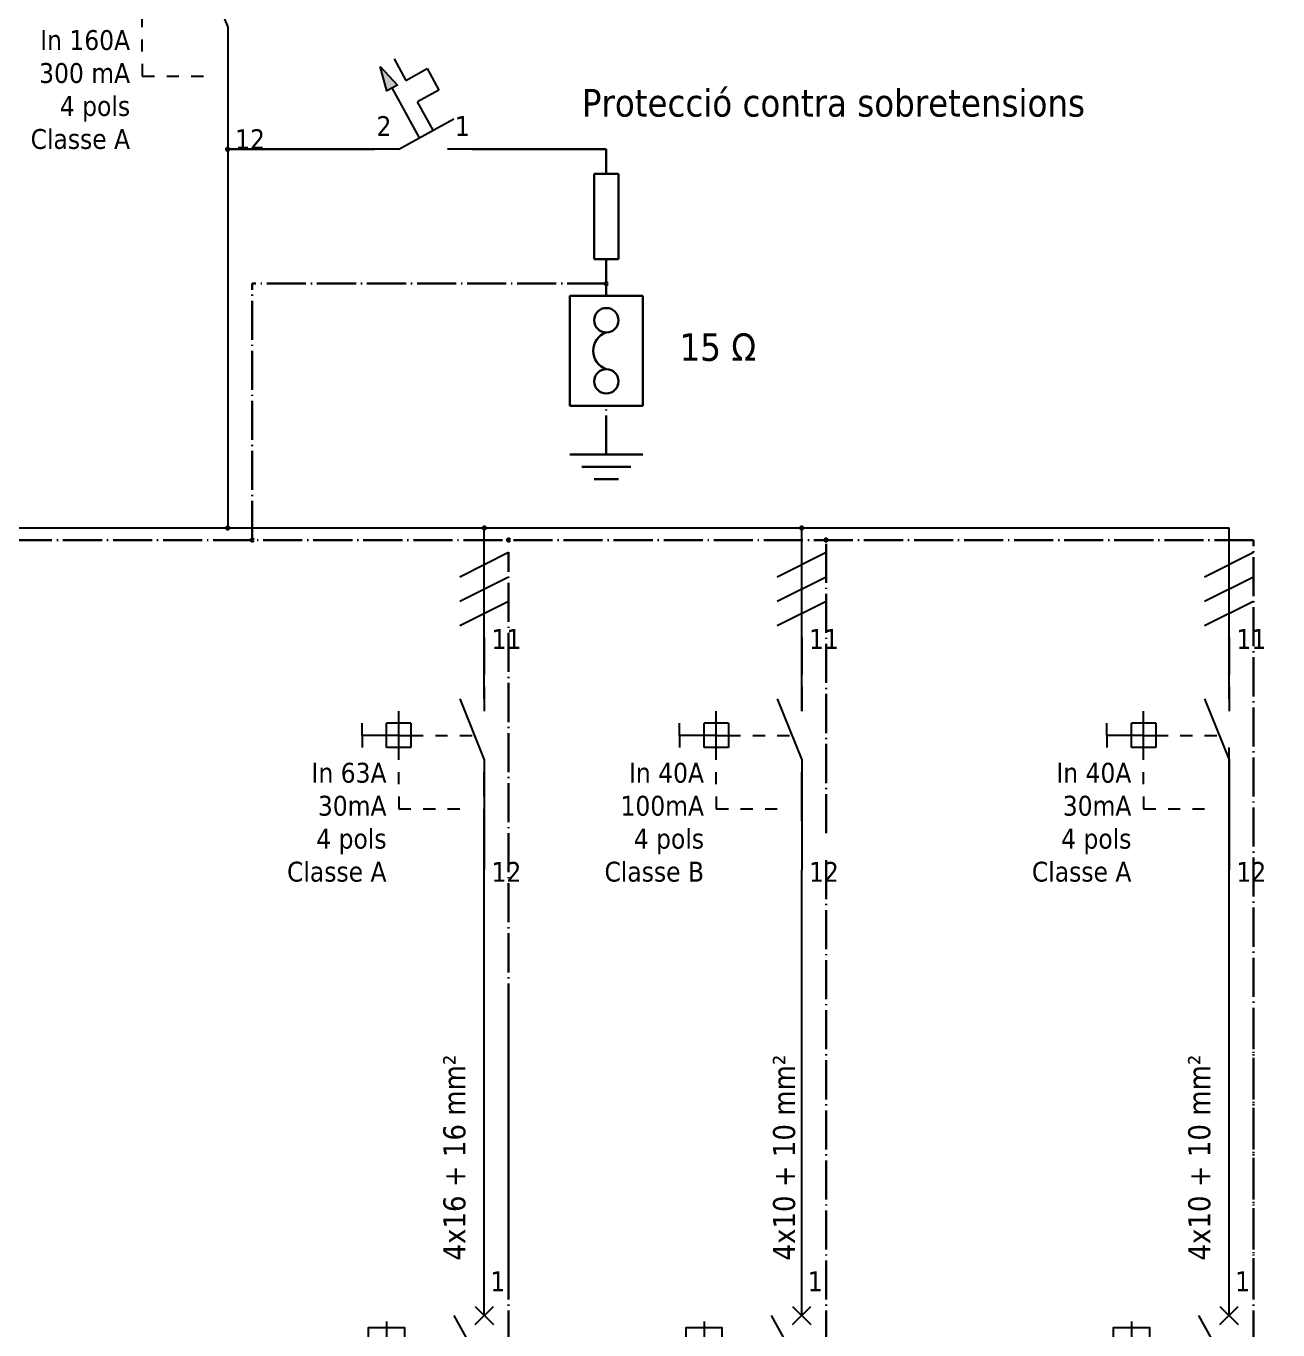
# Model space of a CAD drawing. Header units: millimetres. Extents: x 2792 to 4993, y 1483 to 2534.
# Drawn here: x 4096.2 to 4198.7, y 2326.8 to 2433.5 of the extents above; entities that cross this region are included whole.
import ezdxf
from ezdxf.enums import TextEntityAlignment as Align

# ---------------------------------------------------------------- set-up
doc = ezdxf.new("R2010")
doc.units = ezdxf.units.MM
doc.linetypes.add('EPL_DASHDOT', pattern=[1, 0.8, -0.1, 0, -0.1])
for name, color, linetype, lineweight in [('EPLAN100', 7, 'Continuous', 50), ('EPLAN108', 5, 'Continuous', 35), ('EPLAN300', 5, 'Continuous', 25), ('EPLAN304', 5, 'Continuous', 25), ('EPLAN311', 1, 'Continuous', 25), ('EPLAN420', 7, 'Continuous', 35), ('EPLAN500', 7, 'Continuous', 35), ('EPLAN501', 7, 'Continuous', 35), ('EPLAN502', 7, 'Continuous', 35), ('EPLAN503', 7, 'Continuous', 35)]:
    doc.layers.add(name, color=color, linetype=linetype, lineweight=lineweight)
doc.layers.get('0').off()
doc.styles.get("Standard").update_dxf_attribs({"font": 'arial.ttf'})
doc.styles.add('Tahoma', font='tahoma.ttf')

# ---------------------------------------------------------------- blocks, each defined once
blk = doc.blocks.new('EPLSYM_LibraryIEC_symbol_Symbol3614_Variant0_Placement1')
at = {"layer": 'EPLAN300', "color": 5, "linetype": 'Continuous', "lineweight": 25, "ltscale": 4}
for p, q in [((0, 8), (0, 5)), ((0, 4), (0, 5)), ((-2, 3), (0, -2)), ((-7, 1), (-7, 2)), ((-10, 0), (-10, 1)), ((-10, 0), (-10, -1)), ((-9, 0), (-10, 0)), ((-8, 0), (-9, 0)), ((-8, -1), (-8, 1)), ((-6, 1), (-8, 1)), ((-7, 0), (-8, 0)), ((-7, -1), (-7, 1)), ((-7, 0), (-6, 0)), ((-6, 1), (-6, -1)), ((-6, 0), (-5, 0)), ((-4, 0), (-3, 0)), ((-2, 0), (-1, 0)), ((-6, -1), (-8, -1)), ((-7, -2), (-7, -1)), ((-7, -4), (-7, -3)), ((0, -4), (0, -9)), ((-7, -5), (-7, -6)), ((-7, -6), (-6, -6)), ((-5, -6), (-4, -6)), ((-3, -6), (-2, -6)), ((0, -9), (0, -11))]:
    blk.add_line(p, q, dxfattribs=at)
at = {"layer": 'EPLAN300', "color": 5, "linetype": 'Continuous', "lineweight": 25}
for p, q in [((0, 4), (0, 2)), ((0.003411666478598363, -1.997899554317598), (0.003411666478598363, -3.997899554317598))]:
    blk.add_line(p, q, dxfattribs=at)
at = {"layer": 'EPLAN300', "color": 5, "linetype": 'Continuous', "lineweight": 25, "ltscale": 4}
blk.add_ellipse((0, -6), major_axis=(2, 0), ratio=0.5, start_param=-6.283185307179585, end_param=0, dxfattribs=at)
at = {"color": 5}
blk.add_attdef('17_20029[1]', text='', height=1.1739, dxfattribs=at).set_placement((0.6000000000000001, 9.3), align=Align.BOTTOM_LEFT)
at = {"color": 0}
blk.add_attdef('17_20028[1]', text='', height=1.6254, dxfattribs=at).set_placement((0.6000000000000001, 6.6), align=Align.BOTTOM_LEFT)
at = {"color": 5}
blk.add_attdef('17_20010', text='', height=2.2575, dxfattribs=at).set_placement((-8, -2.82), align=Align.MIDDLE_RIGHT)
at = {"color": 73}
blk.add_attdef('17_20300', text='', height=1.6254, dxfattribs=at).set_placement((-8, -5.8515), align=Align.MIDDLE_RIGHT)
at = {"color": 0}
for tag, p in [('17_20027', (-8, -8.389499999999998)), ('17_20901[1]', (-8, -10.9275)), ('17_20011', (-8, -13.4655)), ('17_20025', (-8, -16.0035)), ('17_20024', (-8, -18.5415))]:
    blk.add_attdef(tag, text='', height=1.6254, dxfattribs=at).set_placement(p, align=Align.MIDDLE_RIGHT)
blk.add_attdef('17_20028[2]', text='', height=1.6254, dxfattribs=at).set_placement((0.6000000000000001, -7.68), align=Align.TOP_LEFT)
at = {"color": 5}
blk.add_attdef('17_20029[2]', text='', height=1.1739, dxfattribs=at).set_placement((0.6000000000000001, -9.84), align=Align.TOP_LEFT)
at = {"color": 3}
blk.add_attdef('17_20201[1]', text='', height=1.6254, dxfattribs=at).set_placement((-8, -21.0795), align=Align.MIDDLE_RIGHT)
blk = doc.blocks.new('EPLSYM_LibraryIEC_symbol_Symbol1537_Variant0_Placement1')
at = {"layer": 'EPLAN300', "color": 5, "linetype": 'Continuous', "lineweight": 25, "ltscale": 4}
for p, q in [((0, 2.5), (0, 6)), ((-0.75, 1.75), (0.75, 3.25)), ((-0.75, 3.25), (0.75, 1.75)), ((-2.5, 2.5), (0, -2)), ((-8, 2), (-8, -2)), ((-10.5, 0), (-4, 0)), ((-2, 0), (-1, 0)), ((-8, -3), (-8, -4)), ((-8, -4), (-7, -4)), ((-8, -4), (-8, -4.5)), ((-6, -4), (-4, -4)), ((-8, -5.5), (-8, -6.5)), ((-8, -7.5), (-8, -8)), ((-7, -8), (-8, -8)), ((-6, -8), (-4, -8)), ((0, -14), (0, -10))]:
    blk.add_line(p, q, dxfattribs=at)
for points in [[(-9.5, -1.5), (-6.5, -1.5), (-6.5, 1.5), (-9.5, 1.5)], [(-4, -6), (4, -6), (4, -2), (-4, -2)], [(-4, -10), (4, -10), (4, -6), (-4, -6)]]:
    blk.add_lwpolyline(points, close=True, dxfattribs=at)
blk.add_lwpolyline([(0, -2), (0, -3), (2, -3), (2, -5), (0, -5), (0, -6)], dxfattribs=at)
at = {"color": 5}
blk.add_attdef('17_20029[1]', text='', height=1.1739, dxfattribs=at).set_placement((0.5, 6.7), align=Align.BOTTOM_LEFT)
at = {"color": 0}
blk.add_attdef('17_20028[1]', text='', height=1.6254, dxfattribs=at).set_placement((0.5, 4), align=Align.BOTTOM_LEFT)
at = {"color": 5}
blk.add_attdef('17_20010', text='', height=2.2575, dxfattribs=at).set_placement((-6, -9.4), align=Align.MIDDLE_RIGHT)
at = {"color": 0}
blk.add_attdef('17_20028[2]', text='', height=1.6254, dxfattribs=at).set_placement((0.5, -9.6), align=Align.TOP_LEFT)
at = {"color": 73}
blk.add_attdef('17_20300', text='', height=1.6254, dxfattribs=at).set_placement((-6, -12.4315), align=Align.MIDDLE_RIGHT)
at = {"color": 5}
blk.add_attdef('17_20029[2]', text='', height=1.1739, dxfattribs=at).set_placement((0.5, -11.76), align=Align.TOP_LEFT)
at = {"color": 0}
for tag, p in [('17_20027', (-6, -14.9695)), ('17_20901[1]', (-6, -17.5075)), ('17_20011', (-6, -20.0455)), ('17_20025', (-6, -22.5835)), ('17_20024', (-6, -25.12150000000001))]:
    blk.add_attdef(tag, text='', height=1.6254, dxfattribs=at).set_placement(p, align=Align.MIDDLE_RIGHT)
at = {"color": 3}
blk.add_attdef('17_20201[1]', text='', height=1.6254, dxfattribs=at).set_placement((-6, -27.65950000000001), align=Align.MIDDLE_RIGHT)
at = {"layer": 'EPLAN300', "color": 5, "style": 'Tahoma'}
blk.add_text('I>', height=1.6254, dxfattribs=at).set_placement((0, -8.18), align=Align.MIDDLE_CENTER)
blk = doc.blocks.new('EPLSYM_LibrarySPECIAL_Symbol4_Variant0_Placement2_14')
at = {"layer": 'EPLAN304', "color": 5, "linetype": 'Continuous', "lineweight": 25, "ltscale": 4}
blk.add_line((0, 0), (0, 38), dxfattribs=at)
at = {"color": 5}
for tag, p in [('17_20010', (0, 20.4)), ('17_20040', (0, 13.95)), ('17_20041', (0, 10.2)), ('17_20053', (0, 6.45)), ('17_20044', (0, 2.7))]:
    blk.add_attdef(tag, text='', height=2.2575, dxfattribs=at).set_placement(p, align=Align.BOTTOM_RIGHT)
at = {"color": 73}
blk.add_attdef('17_20300', text='', height=1.6254, dxfattribs=at).set_placement((0, 17.7), align=Align.BOTTOM_RIGHT)
at = {"color": 0}
blk.add_attdef('17_20011', text='', height=1.6254, dxfattribs=at).set_placement((0, 0), align=Align.BOTTOM_RIGHT)
blk = doc.blocks.new('EPLSYM_LibrarySPECIAL_Symbol4_Variant0_Placement2_15')
at = {"layer": 'EPLAN304', "color": 5, "linetype": 'Continuous', "lineweight": 25, "ltscale": 4}
blk.add_line((0, 0), (0, 36), dxfattribs=at)
at = {"color": 5}
for tag, p in [('17_20010', (0, 20.4)), ('17_20040', (0, 13.95)), ('17_20041', (0, 10.2)), ('17_20053', (0, 6.45)), ('17_20044', (0, 2.7))]:
    blk.add_attdef(tag, text='', height=2.2575, dxfattribs=at).set_placement(p, align=Align.BOTTOM_RIGHT)
at = {"color": 73}
blk.add_attdef('17_20300', text='', height=1.6254, dxfattribs=at).set_placement((0, 17.7), align=Align.BOTTOM_RIGHT)
at = {"color": 0}
blk.add_attdef('17_20011', text='', height=1.6254, dxfattribs=at).set_placement((0, 0), align=Align.BOTTOM_RIGHT)
blk = doc.blocks.new('EPLSYM_LibrarySPECIAL_Symbol4_Variant0_Placement2_18')
at = {"layer": 'EPLAN304', "color": 5, "linetype": 'Continuous', "lineweight": 25, "ltscale": 4}
blk.add_line((0, 0), (143, 0), dxfattribs=at)
at = {"color": 5}
for tag, p in [('17_20010', (0, 20.4)), ('17_20040', (0, 13.95)), ('17_20041', (0, 10.2)), ('17_20053', (0, 6.45)), ('17_20044', (0, 2.7))]:
    blk.add_attdef(tag, text='', height=2.2575, dxfattribs=at).set_placement(p, align=Align.BOTTOM_RIGHT)
at = {"color": 73}
blk.add_attdef('17_20300', text='', height=1.6254, dxfattribs=at).set_placement((0, 17.7), align=Align.BOTTOM_RIGHT)
at = {"color": 0}
blk.add_attdef('17_20011', text='', height=1.6254, dxfattribs=at).set_placement((0, 0), align=Align.BOTTOM_RIGHT)
blk = doc.blocks.new('EPLSYM_LibrarySPECIAL_Symbol4_Variant0_Placement2_19')
at = {"layer": 'EPLAN304', "color": 5, "linetype": 'Continuous', "lineweight": 25, "ltscale": 4}
blk.add_line((0, 0), (0, 6), dxfattribs=at)
at = {"color": 5}
for tag, p in [('17_20010', (0, 20.4)), ('17_20040', (0, 13.95)), ('17_20041', (0, 10.2)), ('17_20053', (0, 6.45)), ('17_20044', (0, 2.7))]:
    blk.add_attdef(tag, text='', height=2.2575, dxfattribs=at).set_placement(p, align=Align.BOTTOM_RIGHT)
at = {"color": 73}
blk.add_attdef('17_20300', text='', height=1.6254, dxfattribs=at).set_placement((0, 17.7), align=Align.BOTTOM_RIGHT)
at = {"color": 0}
blk.add_attdef('17_20011', text='', height=1.6254, dxfattribs=at).set_placement((0, 0), align=Align.BOTTOM_RIGHT)
blk = doc.blocks.new('EPLSYM_LibrarySPECIAL_Symbol4_Variant0_Placement2_20')
at = {"layer": 'EPLAN304', "color": 5, "linetype": 'Continuous', "lineweight": 25, "ltscale": 4}
blk.add_line((0, 0), (0, -4), dxfattribs=at)
at = {"color": 5}
for tag, p in [('17_20010', (0, 20.4)), ('17_20040', (0, 13.95)), ('17_20041', (0, 10.2)), ('17_20053', (0, 6.45)), ('17_20044', (0, 2.7))]:
    blk.add_attdef(tag, text='', height=2.2575, dxfattribs=at).set_placement(p, align=Align.BOTTOM_RIGHT)
at = {"color": 73}
blk.add_attdef('17_20300', text='', height=1.6254, dxfattribs=at).set_placement((0, 17.7), align=Align.BOTTOM_RIGHT)
at = {"color": 0}
blk.add_attdef('17_20011', text='', height=1.6254, dxfattribs=at).set_placement((0, 0), align=Align.BOTTOM_RIGHT)
blk = doc.blocks.new('EPLSYM_LibrarySPECIAL_Symbol4_Variant0_Placement2_22')
at = {"layer": 'EPLAN304', "color": 5, "linetype": 'Continuous', "lineweight": 25, "ltscale": 4}
blk.add_line((0, 0), (0, 9), dxfattribs=at)
at = {"color": 5}
for tag, p in [('17_20010', (0, 20.4)), ('17_20040', (0, 13.95)), ('17_20041', (0, 10.2)), ('17_20053', (0, 6.45)), ('17_20044', (0, 2.7))]:
    blk.add_attdef(tag, text='', height=2.2575, dxfattribs=at).set_placement(p, align=Align.BOTTOM_RIGHT)
at = {"color": 73}
blk.add_attdef('17_20300', text='', height=1.6254, dxfattribs=at).set_placement((0, 17.7), align=Align.BOTTOM_RIGHT)
at = {"color": 0}
blk.add_attdef('17_20011', text='', height=1.6254, dxfattribs=at).set_placement((0, 0), align=Align.BOTTOM_RIGHT)
blk = doc.blocks.new('EPLSYM_LibrarySPECIAL_Symbol4_Variant0_Placement2_23')
at = {"layer": 'EPLAN304', "color": 5, "linetype": 'Continuous', "lineweight": 25, "ltscale": 4}
blk.add_line((0, 0), (0, 8), dxfattribs=at)
at = {"color": 5}
for tag, p in [('17_20010', (0, 20.4)), ('17_20040', (0, 13.95)), ('17_20041', (0, 10.2)), ('17_20053', (0, 6.45)), ('17_20044', (0, 2.7))]:
    blk.add_attdef(tag, text='', height=2.2575, dxfattribs=at).set_placement(p, align=Align.BOTTOM_RIGHT)
at = {"color": 73}
blk.add_attdef('17_20300', text='', height=1.6254, dxfattribs=at).set_placement((0, 17.7), align=Align.BOTTOM_RIGHT)
at = {"color": 0}
blk.add_attdef('17_20011', text='', height=1.6254, dxfattribs=at).set_placement((0, 0), align=Align.BOTTOM_RIGHT)
blk = doc.blocks.new('EPLSYM_LibrarySPECIAL_Symbol4_Variant0_Placement2_24')
at = {"layer": 'EPLAN304', "color": 5, "linetype": 'Continuous', "lineweight": 25, "ltscale": 4}
blk.add_line((0, 0), (0, 14), dxfattribs=at)
at = {"color": 5}
for tag, p in [('17_20010', (0, 20.4)), ('17_20040', (0, 13.95)), ('17_20041', (0, 10.2)), ('17_20053', (0, 6.45)), ('17_20044', (0, 2.7))]:
    blk.add_attdef(tag, text='', height=2.2575, dxfattribs=at).set_placement(p, align=Align.BOTTOM_RIGHT)
at = {"color": 73}
blk.add_attdef('17_20300', text='', height=1.6254, dxfattribs=at).set_placement((0, 17.7), align=Align.BOTTOM_RIGHT)
at = {"color": 0}
blk.add_attdef('17_20011', text='', height=1.6254, dxfattribs=at).set_placement((0, 0), align=Align.BOTTOM_RIGHT)
blk = doc.blocks.new('EPLSYM_LibrarySPECIAL_Symbol4_Variant0_Placement2_25')
at = {"layer": 'EPLAN304', "color": 5, "linetype": 'Continuous', "lineweight": 25, "ltscale": 4}
blk.add_line((0, 0), (0, 6), dxfattribs=at)
at = {"color": 5}
for tag, p in [('17_20010', (0, 20.4)), ('17_20040', (0, 13.95)), ('17_20041', (0, 10.2)), ('17_20053', (0, 6.45)), ('17_20044', (0, 2.7))]:
    blk.add_attdef(tag, text='', height=2.2575, dxfattribs=at).set_placement(p, align=Align.BOTTOM_RIGHT)
at = {"color": 73}
blk.add_attdef('17_20300', text='', height=1.6254, dxfattribs=at).set_placement((0, 17.7), align=Align.BOTTOM_RIGHT)
at = {"color": 0}
blk.add_attdef('17_20011', text='', height=1.6254, dxfattribs=at).set_placement((0, 0), align=Align.BOTTOM_RIGHT)
blk = doc.blocks.new('EPLSYM_LibrarySPECIAL_Symbol4_Variant0_Placement2_26')
at = {"layer": 'EPLAN304', "color": 5, "linetype": 'Continuous', "lineweight": 25, "ltscale": 4}
blk.add_line((0, 0), (32, 0), dxfattribs=at)
at = {"color": 5}
for tag, p in [('17_20010', (0, 20.4)), ('17_20040', (0, 13.95)), ('17_20041', (0, 10.2)), ('17_20053', (0, 6.45)), ('17_20044', (0, 2.7))]:
    blk.add_attdef(tag, text='', height=2.2575, dxfattribs=at).set_placement(p, align=Align.BOTTOM_RIGHT)
at = {"color": 73}
blk.add_attdef('17_20300', text='', height=1.6254, dxfattribs=at).set_placement((0, 17.7), align=Align.BOTTOM_RIGHT)
at = {"color": 0}
blk.add_attdef('17_20011', text='', height=1.6254, dxfattribs=at).set_placement((0, 0), align=Align.BOTTOM_RIGHT)
blk = doc.blocks.new('EPLSYM_LibrarySPECIAL_Symbol4_Variant0_Placement2_28')
at = {"layer": 'EPLAN304', "color": 5, "linetype": 'Continuous', "lineweight": 25, "ltscale": 4}
blk.add_line((0, 0), (0, 6), dxfattribs=at)
at = {"color": 5}
for tag, p in [('17_20010', (0, 20.4)), ('17_20040', (0, 13.95)), ('17_20041', (0, 10.2)), ('17_20053', (0, 6.45)), ('17_20044', (0, 2.7))]:
    blk.add_attdef(tag, text='', height=2.2575, dxfattribs=at).set_placement(p, align=Align.BOTTOM_RIGHT)
at = {"color": 73}
blk.add_attdef('17_20300', text='', height=1.6254, dxfattribs=at).set_placement((0, 17.7), align=Align.BOTTOM_RIGHT)
at = {"color": 0}
blk.add_attdef('17_20011', text='', height=1.6254, dxfattribs=at).set_placement((0, 0), align=Align.BOTTOM_RIGHT)
blk = doc.blocks.new('EPLSYM_LibrarySPECIAL_Symbol4_Variant0_Placement2_29')
at = {"layer": 'EPLAN304', "color": 5, "linetype": 'Continuous', "lineweight": 25, "ltscale": 4}
blk.add_line((0, 0), (0, 7), dxfattribs=at)
at = {"color": 5}
for tag, p in [('17_20010', (0, 20.4)), ('17_20040', (0, 13.95)), ('17_20041', (0, 10.2)), ('17_20053', (0, 6.45)), ('17_20044', (0, 2.7))]:
    blk.add_attdef(tag, text='', height=2.2575, dxfattribs=at).set_placement(p, align=Align.BOTTOM_RIGHT)
at = {"color": 73}
blk.add_attdef('17_20300', text='', height=1.6254, dxfattribs=at).set_placement((0, 17.7), align=Align.BOTTOM_RIGHT)
at = {"color": 0}
blk.add_attdef('17_20011', text='', height=1.6254, dxfattribs=at).set_placement((0, 0), align=Align.BOTTOM_RIGHT)
blk = doc.blocks.new('EPLSYM_LibrarySPECIAL_Symbol4_Variant0_Placement2_30')
at = {"layer": 'EPLAN304', "color": 5, "linetype": 'Continuous', "lineweight": 25, "ltscale": 4}
blk.add_line((0, 0), (0, 7), dxfattribs=at)
at = {"color": 5}
for tag, p in [('17_20010', (0, 20.4)), ('17_20040', (0, 13.95)), ('17_20041', (0, 10.2)), ('17_20053', (0, 6.45)), ('17_20044', (0, 2.7))]:
    blk.add_attdef(tag, text='', height=2.2575, dxfattribs=at).set_placement(p, align=Align.BOTTOM_RIGHT)
at = {"color": 73}
blk.add_attdef('17_20300', text='', height=1.6254, dxfattribs=at).set_placement((0, 17.7), align=Align.BOTTOM_RIGHT)
at = {"color": 0}
blk.add_attdef('17_20011', text='', height=1.6254, dxfattribs=at).set_placement((0, 0), align=Align.BOTTOM_RIGHT)
blk = doc.blocks.new('EPLSYM_LibrarySPECIAL_Symbol4_Variant0_Placement2_31')
at = {"layer": 'EPLAN304', "color": 5, "linetype": 'Continuous', "lineweight": 25, "ltscale": 4}
blk.add_line((0, 0), (0, 2), dxfattribs=at)
at = {"color": 5}
for tag, p in [('17_20010', (0, 20.4)), ('17_20040', (0, 13.95)), ('17_20041', (0, 10.2)), ('17_20053', (0, 6.45)), ('17_20044', (0, 2.7))]:
    blk.add_attdef(tag, text='', height=2.2575, dxfattribs=at).set_placement(p, align=Align.BOTTOM_RIGHT)
at = {"color": 73}
blk.add_attdef('17_20300', text='', height=1.6254, dxfattribs=at).set_placement((0, 17.7), align=Align.BOTTOM_RIGHT)
at = {"color": 0}
blk.add_attdef('17_20011', text='', height=1.6254, dxfattribs=at).set_placement((0, 0), align=Align.BOTTOM_RIGHT)
blk = doc.blocks.new('EPLSYM_LibrarySPECIAL_Symbol4_Variant0_Placement2_32')
at = {"layer": 'EPLAN304', "color": 5, "linetype": 'Continuous', "lineweight": 25, "ltscale": 4}
blk.add_line((0, 0), (0, 4), dxfattribs=at)
at = {"color": 5}
for tag, p in [('17_20010', (0, 20.4)), ('17_20040', (0, 13.95)), ('17_20041', (0, 10.2)), ('17_20053', (0, 6.45)), ('17_20044', (0, 2.7))]:
    blk.add_attdef(tag, text='', height=2.2575, dxfattribs=at).set_placement(p, align=Align.BOTTOM_RIGHT)
at = {"color": 73}
blk.add_attdef('17_20300', text='', height=1.6254, dxfattribs=at).set_placement((0, 17.7), align=Align.BOTTOM_RIGHT)
at = {"color": 0}
blk.add_attdef('17_20011', text='', height=1.6254, dxfattribs=at).set_placement((0, 0), align=Align.BOTTOM_RIGHT)
blk = doc.blocks.new('EPLSYM_LibrarySPECIAL_Symbol4_Variant0_Placement2_40')
at = {"layer": 'EPLAN304', "color": 5, "linetype": 'Continuous', "lineweight": 25, "ltscale": 4}
blk.add_line((0, 0), (0, -28), dxfattribs=at)
at = {"color": 5}
for tag, p in [('17_20010', (0, 20.4)), ('17_20040', (0, 13.95)), ('17_20041', (0, 10.2)), ('17_20053', (0, 6.45)), ('17_20044', (0, 2.7))]:
    blk.add_attdef(tag, text='', height=2.2575, dxfattribs=at).set_placement(p, align=Align.BOTTOM_RIGHT)
at = {"color": 73}
blk.add_attdef('17_20300', text='', height=1.6254, dxfattribs=at).set_placement((0, 17.7), align=Align.BOTTOM_RIGHT)
at = {"color": 0}
blk.add_attdef('17_20011', text='', height=1.6254, dxfattribs=at).set_placement((0, 0), align=Align.BOTTOM_RIGHT)
blk = doc.blocks.new('EPLSYM_LibraryIEC_symbol_Symbol98_Variant3_Placement1')
at = {"layer": 'EPLAN300', "linetype": 'Continuous', "lineweight": 25, "ltscale": 4}
blk.add_hatch(color=5, dxfattribs=at).paths.add_polyline_path([(-3.507723533454993, 6.776409793130995), (-2.108920313891986, 5.262028879047989), (-2.986135240468002, 4.781931000909992)], flags=0)
at = {"layer": 'EPLAN300', "color": 5, "linetype": 'Continuous', "lineweight": 25, "ltscale": 4}
for p, q in [((-2.386722979423979, 7.399219182040014), (-1.42536459350498, 5.645426134436008)), ((-1.42536459350498, 5.645426134436008), (0.3284284540990257, 6.606784520354012)), ((0.3284284540990257, 6.606784520354012), (1.289786840017001, 4.852991472750006)), ((-0.3099823825210137, 0.9343200956310227), (-2.547527777179994, 5.021979939978991)), ((1.289786840017001, 4.852991472750006), (-0.4640062075870333, 3.891633086831007)), ((0.8146004456820322, 1.559088333521998), (-0.4640062075870333, 3.891633086831007)), ((-1.997899554317996, -0.003411666479024689), (2.502100445682004, 2.496588333521004))]:
    blk.add_line(p, q, dxfattribs=at)
at = {"layer": 'EPLAN300', "color": 5, "linetype": 'Continuous', "lineweight": 25}
for p, q in [((4, 0), (2, 0)), ((-1.997899554317598, -0.003411666478598363), (-3.997899554317598, -0.003411666478598363))]:
    blk.add_line(p, q, dxfattribs=at)
at = {"layer": 'EPLAN300', "color": 5, "linetype": 'Continuous', "lineweight": 25, "ltscale": 4}
blk.add_lwpolyline([(-3.507723533454993, 6.776409793130995), (-2.108920313891986, 5.262028879047989), (-2.986135240468002, 4.781931000909992), (-3.507723533454993, 6.776409793130995)], close=True, dxfattribs=at)
at = {"color": 0}
blk.add_attdef('17_20011', text='', height=1.6254, dxfattribs=at).set_placement((0, 12.75), align=Align.BOTTOM_CENTER)
at = {"color": 5}
blk.add_attdef('17_20010', text='', height=2.2575, dxfattribs=at).set_placement((0, 9), align=Align.BOTTOM_CENTER)
blk.add_attdef('17_20029[2]', text='', height=1.1739, dxfattribs=at).set_placement((-2.6, 3.3), align=Align.BOTTOM_RIGHT)
blk.add_attdef('17_20029[1]', text='', height=1.1739, dxfattribs=at).set_placement((2.6, 3.3), align=Align.BOTTOM_LEFT)
at = {"color": 0}
blk.add_attdef('17_20028[2]', text='', height=1.6254, dxfattribs=at).set_placement((-2.6, 0.6000000000000001), align=Align.BOTTOM_RIGHT)
blk.add_attdef('17_20028[1]', text='', height=1.6254, dxfattribs=at).set_placement((2.6, 0.6000000000000001), align=Align.BOTTOM_LEFT)
for tag, p in [('17_20027', (0, -1.6)), ('17_20024', (0, -3.76)), ('17_20025', (0, -5.92)), ('17_20901[1]', (0, -8.080000000000002))]:
    blk.add_attdef(tag, text='', height=1.6254, dxfattribs=at).set_placement(p, align=Align.TOP_CENTER)
at = {"color": 73}
blk.add_attdef('17_20300', text='', height=1.6254, dxfattribs=at).set_placement((0, -10.24), align=Align.TOP_CENTER)
at = {"color": 3}
blk.add_attdef('17_20201[1]', text='', height=1.6254, dxfattribs=at).set_placement((0, -12.4), align=Align.TOP_CENTER)
blk = doc.blocks.new('EPLSYM_LibrarySPECIAL_Symbol4_Variant0_Placement2_48')
at = {"layer": 'EPLAN304', "color": 5, "linetype": 'Continuous', "lineweight": 25, "ltscale": 4}
blk.add_line((0, 0), (4, 2), dxfattribs=at)
at = {"color": 5}
for tag, p in [('17_20010', (0, 20.4)), ('17_20040', (0, 13.95)), ('17_20041', (0, 10.2)), ('17_20053', (0, 6.45)), ('17_20044', (0, 2.7))]:
    blk.add_attdef(tag, text='', height=2.2575, dxfattribs=at).set_placement(p, align=Align.BOTTOM_RIGHT)
at = {"color": 73}
blk.add_attdef('17_20300', text='', height=1.6254, dxfattribs=at).set_placement((0, 17.7), align=Align.BOTTOM_RIGHT)
at = {"color": 0}
blk.add_attdef('17_20011', text='', height=1.6254, dxfattribs=at).set_placement((0, 0), align=Align.BOTTOM_RIGHT)
blk = doc.blocks.new('EPLSYM_LibrarySPECIAL_Symbol4_Variant0_Placement2_49')
at = {"layer": 'EPLAN304', "color": 5, "linetype": 'Continuous', "lineweight": 25, "ltscale": 4}
blk.add_line((0, 0), (4, 2), dxfattribs=at)
at = {"color": 5}
for tag, p in [('17_20010', (0, 20.4)), ('17_20040', (0, 13.95)), ('17_20041', (0, 10.2)), ('17_20053', (0, 6.45)), ('17_20044', (0, 2.7))]:
    blk.add_attdef(tag, text='', height=2.2575, dxfattribs=at).set_placement(p, align=Align.BOTTOM_RIGHT)
at = {"color": 73}
blk.add_attdef('17_20300', text='', height=1.6254, dxfattribs=at).set_placement((0, 17.7), align=Align.BOTTOM_RIGHT)
at = {"color": 0}
blk.add_attdef('17_20011', text='', height=1.6254, dxfattribs=at).set_placement((0, 0), align=Align.BOTTOM_RIGHT)
blk = doc.blocks.new('EPLSYM_LibrarySPECIAL_Symbol4_Variant0_Placement2_50')
at = {"layer": 'EPLAN304', "color": 5, "linetype": 'Continuous', "lineweight": 25, "ltscale": 4}
blk.add_line((0, 0), (4, 2), dxfattribs=at)
at = {"color": 5}
for tag, p in [('17_20010', (0, 20.4)), ('17_20040', (0, 13.95)), ('17_20041', (0, 10.2)), ('17_20053', (0, 6.45)), ('17_20044', (0, 2.7))]:
    blk.add_attdef(tag, text='', height=2.2575, dxfattribs=at).set_placement(p, align=Align.BOTTOM_RIGHT)
at = {"color": 73}
blk.add_attdef('17_20300', text='', height=1.6254, dxfattribs=at).set_placement((0, 17.7), align=Align.BOTTOM_RIGHT)
at = {"color": 0}
blk.add_attdef('17_20011', text='', height=1.6254, dxfattribs=at).set_placement((0, 0), align=Align.BOTTOM_RIGHT)
blk = doc.blocks.new('EPLSYM_LibrarySPECIAL_Symbol4_Variant0_Placement2_51')
at = {"layer": 'EPLAN304', "color": 5, "linetype": 'Continuous', "lineweight": 25, "ltscale": 4}
blk.add_line((0, 0), (4, 2), dxfattribs=at)
at = {"color": 5}
for tag, p in [('17_20010', (0, 20.4)), ('17_20040', (0, 13.95)), ('17_20041', (0, 10.2)), ('17_20053', (0, 6.45)), ('17_20044', (0, 2.7))]:
    blk.add_attdef(tag, text='', height=2.2575, dxfattribs=at).set_placement(p, align=Align.BOTTOM_RIGHT)
at = {"color": 73}
blk.add_attdef('17_20300', text='', height=1.6254, dxfattribs=at).set_placement((0, 17.7), align=Align.BOTTOM_RIGHT)
at = {"color": 0}
blk.add_attdef('17_20011', text='', height=1.6254, dxfattribs=at).set_placement((0, 0), align=Align.BOTTOM_RIGHT)
blk = doc.blocks.new('EPLSYM_LibrarySPECIAL_Symbol4_Variant0_Placement2_52')
at = {"layer": 'EPLAN304', "color": 5, "linetype": 'Continuous', "lineweight": 25, "ltscale": 4}
blk.add_line((0, 0), (4, 2), dxfattribs=at)
at = {"color": 5}
for tag, p in [('17_20010', (0, 20.4)), ('17_20040', (0, 13.95)), ('17_20041', (0, 10.2)), ('17_20053', (0, 6.45)), ('17_20044', (0, 2.7))]:
    blk.add_attdef(tag, text='', height=2.2575, dxfattribs=at).set_placement(p, align=Align.BOTTOM_RIGHT)
at = {"color": 73}
blk.add_attdef('17_20300', text='', height=1.6254, dxfattribs=at).set_placement((0, 17.7), align=Align.BOTTOM_RIGHT)
at = {"color": 0}
blk.add_attdef('17_20011', text='', height=1.6254, dxfattribs=at).set_placement((0, 0), align=Align.BOTTOM_RIGHT)
blk = doc.blocks.new('EPLSYM_LibrarySPECIAL_Symbol4_Variant0_Placement2_53')
at = {"layer": 'EPLAN304', "color": 5, "linetype": 'Continuous', "lineweight": 25, "ltscale": 4}
blk.add_line((0, 0), (4, 2), dxfattribs=at)
at = {"color": 5}
for tag, p in [('17_20010', (0, 20.4)), ('17_20040', (0, 13.95)), ('17_20041', (0, 10.2)), ('17_20053', (0, 6.45)), ('17_20044', (0, 2.7))]:
    blk.add_attdef(tag, text='', height=2.2575, dxfattribs=at).set_placement(p, align=Align.BOTTOM_RIGHT)
at = {"color": 73}
blk.add_attdef('17_20300', text='', height=1.6254, dxfattribs=at).set_placement((0, 17.7), align=Align.BOTTOM_RIGHT)
at = {"color": 0}
blk.add_attdef('17_20011', text='', height=1.6254, dxfattribs=at).set_placement((0, 0), align=Align.BOTTOM_RIGHT)
blk = doc.blocks.new('EPLSYM_LibrarySPECIAL_Symbol4_Variant0_Placement2_54')
at = {"layer": 'EPLAN304', "color": 5, "linetype": 'Continuous', "lineweight": 25, "ltscale": 4}
blk.add_line((0, 0), (4, 2), dxfattribs=at)
at = {"color": 5}
for tag, p in [('17_20010', (0, 20.4)), ('17_20040', (0, 13.95)), ('17_20041', (0, 10.2)), ('17_20053', (0, 6.45)), ('17_20044', (0, 2.7))]:
    blk.add_attdef(tag, text='', height=2.2575, dxfattribs=at).set_placement(p, align=Align.BOTTOM_RIGHT)
at = {"color": 73}
blk.add_attdef('17_20300', text='', height=1.6254, dxfattribs=at).set_placement((0, 17.7), align=Align.BOTTOM_RIGHT)
at = {"color": 0}
blk.add_attdef('17_20011', text='', height=1.6254, dxfattribs=at).set_placement((0, 0), align=Align.BOTTOM_RIGHT)
blk = doc.blocks.new('EPLSYM_LibrarySPECIAL_Symbol4_Variant0_Placement2_55')
at = {"layer": 'EPLAN304', "color": 5, "linetype": 'Continuous', "lineweight": 25, "ltscale": 4}
blk.add_line((0, 0), (4, 2), dxfattribs=at)
at = {"color": 5}
for tag, p in [('17_20010', (0, 20.4)), ('17_20040', (0, 13.95)), ('17_20041', (0, 10.2)), ('17_20053', (0, 6.45)), ('17_20044', (0, 2.7))]:
    blk.add_attdef(tag, text='', height=2.2575, dxfattribs=at).set_placement(p, align=Align.BOTTOM_RIGHT)
at = {"color": 73}
blk.add_attdef('17_20300', text='', height=1.6254, dxfattribs=at).set_placement((0, 17.7), align=Align.BOTTOM_RIGHT)
at = {"color": 0}
blk.add_attdef('17_20011', text='', height=1.6254, dxfattribs=at).set_placement((0, 0), align=Align.BOTTOM_RIGHT)
blk = doc.blocks.new('EPLSYM_LibrarySPECIAL_Symbol4_Variant0_Placement2_56')
at = {"layer": 'EPLAN304', "color": 5, "linetype": 'Continuous', "lineweight": 25, "ltscale": 4}
blk.add_line((0, 0), (4, 2), dxfattribs=at)
at = {"color": 5}
for tag, p in [('17_20010', (0, 20.4)), ('17_20040', (0, 13.95)), ('17_20041', (0, 10.2)), ('17_20053', (0, 6.45)), ('17_20044', (0, 2.7))]:
    blk.add_attdef(tag, text='', height=2.2575, dxfattribs=at).set_placement(p, align=Align.BOTTOM_RIGHT)
at = {"color": 73}
blk.add_attdef('17_20300', text='', height=1.6254, dxfattribs=at).set_placement((0, 17.7), align=Align.BOTTOM_RIGHT)
at = {"color": 0}
blk.add_attdef('17_20011', text='', height=1.6254, dxfattribs=at).set_placement((0, 0), align=Align.BOTTOM_RIGHT)

msp = doc.modelspace()

# ---------------------------------------------------------------- linework, layer by layer
at = {"layer": 'EPLAN100', "color": 0, "linetype": 'Continuous', "lineweight": 30, "ltscale": 4}
for p, q in [((4112.678429034688, 2423.459559040895), (4124.678429034688, 2423.459559040895)), ((4132.678429034688, 2423.459559040895), (4143.678429034688, 2423.459559040895)), ((4143.678429034688, 2421.459559040895), (4143.678429034688, 2423.459559040895)), ((4142.678429034688, 2421.459559040895), (4144.678429034688, 2421.459559040895)), ((4142.678429034688, 2421.459559040895), (4142.678429034688, 2414.459559040895)), ((4144.678429034688, 2421.459559040895), (4144.678429034688, 2414.459559040895)), ((4144.678429034688, 2414.459559040895), (4142.678429034688, 2414.459559040895)), ((4143.678429034688, 2414.459559040895), (4143.678429034688, 2411.459559040895)), ((4140.678429034688, 2411.459559040895), (4146.678429034688, 2411.459559040895)), ((4140.678429034688, 2402.459559040895), (4140.678429034688, 2411.459559040895)), ((4146.678429034688, 2402.459559040895), (4146.678429034688, 2411.459559040895)), ((4146.678429034688, 2402.459559040895), (4140.678429034688, 2402.459559040895)), ((4146.678429034688, 2398.459559040895), (4140.678429034688, 2398.459559040895)), ((4145.678429034688, 2397.459559040895), (4141.678429034688, 2397.459559040895)), ((4144.678429034688, 2396.459559040895), (4142.678429034688, 2396.459559040895))]:
    msp.add_line(p, q, dxfattribs=at)
at = {"layer": 'EPLAN100', "color": 0, "linetype": 'EPL_DASHDOT', "lineweight": 30, "ltscale": 4}
for p, q in [((4114.678429034688, 2391.459559040895), (4114.678429034688, 2412.459559040895)), ((4143.678429034688, 2412.459559040895), (4114.678429034688, 2412.459559040895)), ((4143.678429034688, 2398.459559040895), (4143.678429034688, 2402.459559040895)), ((4196.678429034688, 2391.459559040895), (4053.678429034688, 2391.459559040895)), ((4161.678429034688, 2367.459559040895), (4161.678429034688, 2391.459559040895)), ((4196.678429034688, 2329.459559040895), (4196.678429034688, 2391.459559040895)), ((4135.678429034688, 2331.459559040895), (4135.678429034688, 2390.459559040895)), ((4161.678429034688, 2296.459559040895), (4161.678429034688, 2365.459559040895)), ((4135.678429034688, 2296.459559040895), (4135.678429034688, 2353.459559040895)), ((4196.678429034688, 2296.459559040895), (4196.678429034688, 2350.459559040895))]:
    msp.add_line(p, q, dxfattribs=at)
at = {"layer": 'EPLAN100', "color": 0, "linetype": 'Continuous', "lineweight": 100, "ltscale": 4}
for centre in [(4112.678429034688, 2423.459559040895), (4143.678429034688, 2412.459559040895), (4112.678429034688, 2392.459559040895), (4133.678429034688, 2392.459559040895), (4159.678429034688, 2392.459559040895), (4114.678429034688, 2391.459559040895), (4135.678429034688, 2391.459559040895), (4161.678429034688, 2391.459559040895)]:
    msp.add_circle(centre, 1e-07, dxfattribs=at)
at = {"layer": 'EPLAN100', "color": 0, "linetype": 'Continuous', "lineweight": 30, "ltscale": 4}
for centre in [(4143.678429034688, 2409.459559040895), (4143.678429034688, 2404.459559040895)]:
    msp.add_circle(centre, 1, dxfattribs=at)
msp.add_arc((4144.178429034688, 2406.959559040895), 1.58113883008431, 108.4349488229385, 251.5650511770615, dxfattribs=at)
at = {"layer": 'EPLAN311', "color": 1, "linetype": 'Continuous', "lineweight": 25, "ltscale": 4}
for p, q in [((4133.678429034688, 2329.459559040895), (4133.678429034688, 2364.459559040895)), ((4159.678429034688, 2329.459559040895), (4159.678429034688, 2364.459559040895)), ((4194.678429034688, 2329.459559040895), (4194.678429034688, 2364.459559040895))]:
    msp.add_line(p, q, dxfattribs=at)

# ---------------------------------------------------------------- block references
ref = msp.add_blockref('EPLSYM_LibraryIEC_symbol_Symbol3614_Variant0_Placement1', (4112.678429034688, 2435.459559040895))
ref.add_attrib('17_20028[1]', '11', dxfattribs={"layer": 'EPLAN420', "color": 0, "height": 1.6254, "style": 'Tahoma'}).set_placement((4113.278429034688, 2442.059559040895), align=Align.BOTTOM_LEFT)
ref.add_attrib('17_20028[2]', '12', dxfattribs={"layer": 'EPLAN420', "color": 0, "height": 1.6254, "style": 'Tahoma'}).set_placement((4113.278429034688, 2425.101039040896), align=Align.TOP_LEFT)
ref.add_attrib('17_20027', 'In 160A', dxfattribs={"layer": 'EPLAN500', "color": 0, "height": 1.6254, "style": 'Tahoma'}).set_placement((4104.678429034688, 2432.405379040895), align=Align.MIDDLE_RIGHT)
ref.add_attrib('17_20011', '300 mA', dxfattribs={"layer": 'EPLAN501', "color": 0, "height": 1.6254, "style": 'Tahoma'}).set_placement((4104.678429034688, 2429.705379040895), align=Align.MIDDLE_RIGHT)
ref.add_attrib('17_20025', '4 pols', dxfattribs={"layer": 'EPLAN502', "color": 0, "height": 1.6254, "style": 'Tahoma'}).set_placement((4104.678429034688, 2427.005379040895), align=Align.MIDDLE_RIGHT)
ref.add_attrib('17_20024', 'Classe A', dxfattribs={"layer": 'EPLAN503', "color": 0, "height": 1.6254, "style": 'Tahoma'}).set_placement((4104.678429034688, 2424.305379040895), align=Align.MIDDLE_RIGHT)
ref = msp.add_blockref('EPLSYM_LibraryIEC_symbol_Symbol98_Variant3_Placement1', (4128.678429034688, 2423.459559040895))
ref.add_attrib('17_20028[1]', '1', dxfattribs={"layer": 'EPLAN420', "color": 0, "height": 1.6254, "style": 'Tahoma'}).set_placement((4131.278429034688, 2424.059559040895), align=Align.BOTTOM_LEFT)
ref.add_attrib('17_20028[2]', '2', dxfattribs={"layer": 'EPLAN420', "color": 0, "height": 1.6254, "style": 'Tahoma'}).set_placement((4126.078429034687, 2424.059559040895), align=Align.BOTTOM_RIGHT)
for name, p in [('EPLSYM_LibrarySPECIAL_Symbol4_Variant0_Placement2_40', (4112.678429034688, 2424.459559040895)), ('EPLSYM_LibrarySPECIAL_Symbol4_Variant0_Placement2_20', (4112.678429034688, 2396.459559040895)), ('EPLSYM_LibrarySPECIAL_Symbol4_Variant0_Placement2_18', (4051.678429034688, 2392.459559040895)), ('EPLSYM_LibrarySPECIAL_Symbol4_Variant0_Placement2_29', (4133.678429034688, 2385.459559040895)), ('EPLSYM_LibrarySPECIAL_Symbol4_Variant0_Placement2_19', (4159.678429034688, 2386.459559040895)), ('EPLSYM_LibrarySPECIAL_Symbol4_Variant0_Placement2_26', (4162.678429034688, 2392.459559040895)), ('EPLSYM_LibrarySPECIAL_Symbol4_Variant0_Placement2_24', (4194.678429034688, 2378.459559040895)), ('EPLSYM_LibrarySPECIAL_Symbol4_Variant0_Placement2_54', (4131.678429034688, 2388.459559040895)), ('EPLSYM_LibrarySPECIAL_Symbol4_Variant0_Placement2_48', (4157.678429034688, 2388.459559040895)), ('EPLSYM_LibrarySPECIAL_Symbol4_Variant0_Placement2_51', (4192.678429034688, 2388.459559040895)), ('EPLSYM_LibrarySPECIAL_Symbol4_Variant0_Placement2_55', (4131.678429034688, 2386.459559040895)), ('EPLSYM_LibrarySPECIAL_Symbol4_Variant0_Placement2_49', (4157.678429034688, 2386.459559040895)), ('EPLSYM_LibrarySPECIAL_Symbol4_Variant0_Placement2_52', (4192.678429034688, 2386.459559040895)), ('EPLSYM_LibrarySPECIAL_Symbol4_Variant0_Placement2_56', (4131.678429034688, 2384.459559040895)), ('EPLSYM_LibrarySPECIAL_Symbol4_Variant0_Placement2_50', (4157.678429034688, 2384.459559040895)), ('EPLSYM_LibrarySPECIAL_Symbol4_Variant0_Placement2_22', (4159.678429034688, 2377.459559040895)), ('EPLSYM_LibrarySPECIAL_Symbol4_Variant0_Placement2_53', (4192.678429034688, 2384.459559040895)), ('EPLSYM_LibrarySPECIAL_Symbol4_Variant0_Placement2_30', (4133.678429034688, 2378.459559040895)), ('EPLSYM_LibrarySPECIAL_Symbol4_Variant0_Placement2_25', (4194.678429034688, 2368.459559040895)), ('EPLSYM_LibrarySPECIAL_Symbol4_Variant0_Placement2_31', (4133.678429034688, 2370.459559040895)), ('EPLSYM_LibrarySPECIAL_Symbol4_Variant0_Placement2_32', (4159.678429034688, 2368.459559040895)), ('EPLSYM_LibrarySPECIAL_Symbol4_Variant0_Placement2_23', (4194.678429034688, 2362.459559040895)), ('EPLSYM_LibrarySPECIAL_Symbol4_Variant0_Placement2_28', (4133.678429034688, 2363.459559040895)), ('EPLSYM_LibrarySPECIAL_Symbol4_Variant0_Placement2_15', (4194.678429034688, 2331.459559040895)), ('EPLSYM_LibrarySPECIAL_Symbol4_Variant0_Placement2_14', (4133.678429034688, 2328.459559040895))]:
    msp.add_blockref(name, p)
ref = msp.add_blockref('EPLSYM_LibraryIEC_symbol_Symbol3614_Variant0_Placement1', (4133.678429034688, 2375.459559040895))
ref.add_attrib('17_20028[1]', '11', dxfattribs={"layer": 'EPLAN420', "color": 0, "height": 1.6254, "style": 'Tahoma'}).set_placement((4134.278429034688, 2382.059559040895), align=Align.BOTTOM_LEFT)
ref.add_attrib('17_20028[2]', '12', dxfattribs={"layer": 'EPLAN420', "color": 0, "height": 1.6254, "style": 'Tahoma'}).set_placement((4134.278429034688, 2365.101039040896), align=Align.TOP_LEFT)
ref.add_attrib('17_20027', 'In 63A', dxfattribs={"layer": 'EPLAN500', "color": 0, "height": 1.6254, "style": 'Tahoma'}).set_placement((4125.678429034688, 2372.405379040895), align=Align.MIDDLE_RIGHT)
ref.add_attrib('17_20011', '30mA', dxfattribs={"layer": 'EPLAN501', "color": 0, "height": 1.6254, "style": 'Tahoma'}).set_placement((4125.678429034688, 2369.705379040895), align=Align.MIDDLE_RIGHT)
ref.add_attrib('17_20025', '4 pols', dxfattribs={"layer": 'EPLAN502', "color": 0, "height": 1.6254, "style": 'Tahoma'}).set_placement((4125.678429034688, 2367.005379040895), align=Align.MIDDLE_RIGHT)
ref.add_attrib('17_20024', 'Classe A', dxfattribs={"layer": 'EPLAN503', "color": 0, "height": 1.6254, "style": 'Tahoma'}).set_placement((4125.678429034688, 2364.305379040895), align=Align.MIDDLE_RIGHT)
ref = msp.add_blockref('EPLSYM_LibraryIEC_symbol_Symbol3614_Variant0_Placement1', (4159.678429034688, 2375.459559040895))
ref.add_attrib('17_20028[1]', '11', dxfattribs={"layer": 'EPLAN420', "color": 0, "height": 1.6254, "style": 'Tahoma'}).set_placement((4160.278429034688, 2382.059559040895), align=Align.BOTTOM_LEFT)
ref.add_attrib('17_20028[2]', '12', dxfattribs={"layer": 'EPLAN420', "color": 0, "height": 1.6254, "style": 'Tahoma'}).set_placement((4160.278429034688, 2365.101039040896), align=Align.TOP_LEFT)
ref.add_attrib('17_20027', 'In 40A', dxfattribs={"layer": 'EPLAN500', "color": 0, "height": 1.6254, "style": 'Tahoma'}).set_placement((4151.678429034688, 2372.405379040895), align=Align.MIDDLE_RIGHT)
ref.add_attrib('17_20011', '100mA', dxfattribs={"layer": 'EPLAN501', "color": 0, "height": 1.6254, "style": 'Tahoma'}).set_placement((4151.678429034688, 2369.705379040895), align=Align.MIDDLE_RIGHT)
ref.add_attrib('17_20025', '4 pols', dxfattribs={"layer": 'EPLAN502', "color": 0, "height": 1.6254, "style": 'Tahoma'}).set_placement((4151.678429034688, 2367.005379040895), align=Align.MIDDLE_RIGHT)
ref.add_attrib('17_20024', 'Classe B', dxfattribs={"layer": 'EPLAN503', "color": 0, "height": 1.6254, "style": 'Tahoma'}).set_placement((4151.678429034688, 2364.305379040895), align=Align.MIDDLE_RIGHT)
ref = msp.add_blockref('EPLSYM_LibraryIEC_symbol_Symbol3614_Variant0_Placement1', (4194.678429034688, 2375.459559040895))
ref.add_attrib('17_20028[1]', '11', dxfattribs={"layer": 'EPLAN420', "color": 0, "height": 1.6254, "style": 'Tahoma'}).set_placement((4195.278429034688, 2382.059559040895), align=Align.BOTTOM_LEFT)
ref.add_attrib('17_20028[2]', '12', dxfattribs={"layer": 'EPLAN420', "color": 0, "height": 1.6254, "style": 'Tahoma'}).set_placement((4195.278429034688, 2365.101039040896), align=Align.TOP_LEFT)
ref.add_attrib('17_20027', 'In 40A', dxfattribs={"layer": 'EPLAN500', "color": 0, "height": 1.6254, "style": 'Tahoma'}).set_placement((4186.678429034688, 2372.405379040895), align=Align.MIDDLE_RIGHT)
ref.add_attrib('17_20011', '30mA', dxfattribs={"layer": 'EPLAN501', "color": 0, "height": 1.6254, "style": 'Tahoma'}).set_placement((4186.678429034688, 2369.705379040895), align=Align.MIDDLE_RIGHT)
ref.add_attrib('17_20025', '4 pols', dxfattribs={"layer": 'EPLAN502', "color": 0, "height": 1.6254, "style": 'Tahoma'}).set_placement((4186.678429034688, 2367.005379040895), align=Align.MIDDLE_RIGHT)
ref.add_attrib('17_20024', 'Classe A', dxfattribs={"layer": 'EPLAN503', "color": 0, "height": 1.6254, "style": 'Tahoma'}).set_placement((4186.678429034688, 2364.305379040895), align=Align.MIDDLE_RIGHT)
ref = msp.add_blockref('EPLSYM_LibraryIEC_symbol_Symbol1537_Variant0_Placement1', (4133.678429034688, 2325.459559040895))
ref.add_attrib('17_20028[1]', '1', dxfattribs={"layer": 'EPLAN420', "color": 0, "height": 1.6254, "style": 'Tahoma'}).set_placement((4134.178429034688, 2329.459559040895), align=Align.BOTTOM_LEFT)
ref.add_attrib('17_20028[2]', '2', dxfattribs={"layer": 'EPLAN420', "color": 0, "height": 1.6254, "style": 'Tahoma'}).set_placement((4134.178429034688, 2312.701039040895), align=Align.TOP_LEFT)
ref.add_attrib('17_20027', 'In 63A', dxfattribs={"layer": 'EPLAN500', "color": 0, "height": 1.6254, "style": 'Tahoma'}).set_placement((4127.678429034688, 2315.405379040895), align=Align.MIDDLE_RIGHT)
ref.add_attrib('17_20011', '4 pols', dxfattribs={"layer": 'EPLAN501', "color": 0, "height": 1.6254, "style": 'Tahoma'}).set_placement((4127.678429034688, 2312.705379040895), align=Align.MIDDLE_RIGHT)
ref.add_attrib('17_20025', 'Classe C', dxfattribs={"layer": 'EPLAN502', "color": 0, "height": 1.6254, "style": 'Tahoma'}).set_placement((4127.678429034688, 2310.005379040895), align=Align.MIDDLE_RIGHT)
ref = msp.add_blockref('EPLSYM_LibraryIEC_symbol_Symbol1537_Variant0_Placement1', (4159.678429034688, 2325.459559040895))
ref.add_attrib('17_20028[1]', '1', dxfattribs={"layer": 'EPLAN420', "color": 0, "height": 1.6254, "style": 'Tahoma'}).set_placement((4160.178429034688, 2329.459559040895), align=Align.BOTTOM_LEFT)
ref.add_attrib('17_20028[2]', '2', dxfattribs={"layer": 'EPLAN420', "color": 0, "height": 1.6254, "style": 'Tahoma'}).set_placement((4160.178429034688, 2312.701039040895), align=Align.TOP_LEFT)
ref.add_attrib('17_20027', 'In 40A', dxfattribs={"layer": 'EPLAN500', "color": 0, "height": 1.6254, "style": 'Tahoma'}).set_placement((4153.678429034688, 2315.405379040895), align=Align.MIDDLE_RIGHT)
ref.add_attrib('17_20011', '4 pols', dxfattribs={"layer": 'EPLAN501', "color": 0, "height": 1.6254, "style": 'Tahoma'}).set_placement((4153.678429034688, 2312.705379040895), align=Align.MIDDLE_RIGHT)
ref.add_attrib('17_20025', 'Classe D', dxfattribs={"layer": 'EPLAN502', "color": 0, "height": 1.6254, "style": 'Tahoma'}).set_placement((4153.678429034688, 2310.005379040895), align=Align.MIDDLE_RIGHT)
ref = msp.add_blockref('EPLSYM_LibraryIEC_symbol_Symbol1537_Variant0_Placement1', (4194.678429034688, 2325.459559040895))
ref.add_attrib('17_20028[1]', '1', dxfattribs={"layer": 'EPLAN420', "color": 0, "height": 1.6254, "style": 'Tahoma'}).set_placement((4195.178429034688, 2329.459559040895), align=Align.BOTTOM_LEFT)
ref.add_attrib('17_20028[2]', '2', dxfattribs={"layer": 'EPLAN420', "color": 0, "height": 1.6254, "style": 'Tahoma'}).set_placement((4195.178429034688, 2312.701039040895), align=Align.TOP_LEFT)
ref.add_attrib('17_20027', 'In 40A', dxfattribs={"layer": 'EPLAN500', "color": 0, "height": 1.6254, "style": 'Tahoma'}).set_placement((4188.678429034688, 2315.405379040895), align=Align.MIDDLE_RIGHT)
ref.add_attrib('17_20011', '4 pols', dxfattribs={"layer": 'EPLAN501', "color": 0, "height": 1.6254, "style": 'Tahoma'}).set_placement((4188.678429034688, 2312.705379040895), align=Align.MIDDLE_RIGHT)
ref.add_attrib('17_20025', 'Classe C', dxfattribs={"layer": 'EPLAN502', "color": 0, "height": 1.6254, "style": 'Tahoma'}).set_placement((4188.678429034688, 2310.005379040895), align=Align.MIDDLE_RIGHT)

# ---------------------------------------------------------------- texts
at = {"layer": 'EPLAN108', "color": 5, "style": 'Tahoma'}
for s, p in [('Protecció contra sobretensions', (4141.678429034688, 2425.459559040895)), ('15 Ω', (4149.678429034688, 2405.459559040895))]:
    msp.add_text(s, height=2.2575, dxfattribs=at).set_placement(p, align=Align.BOTTOM_LEFT)
for s, p in [('4x16 + 16 mm²', (4132.678429034688, 2332.459559040895)), ('4x10 + 10 mm²', (4159.678429034688, 2332.459559040895)), ('4x10 + 10 mm²', (4193.678429034688, 2332.459559040895))]:
    msp.add_text(s, height=1.806, rotation=90, dxfattribs=at).set_placement(p, align=Align.BOTTOM_LEFT)

doc.saveas('drawing.dxf')
